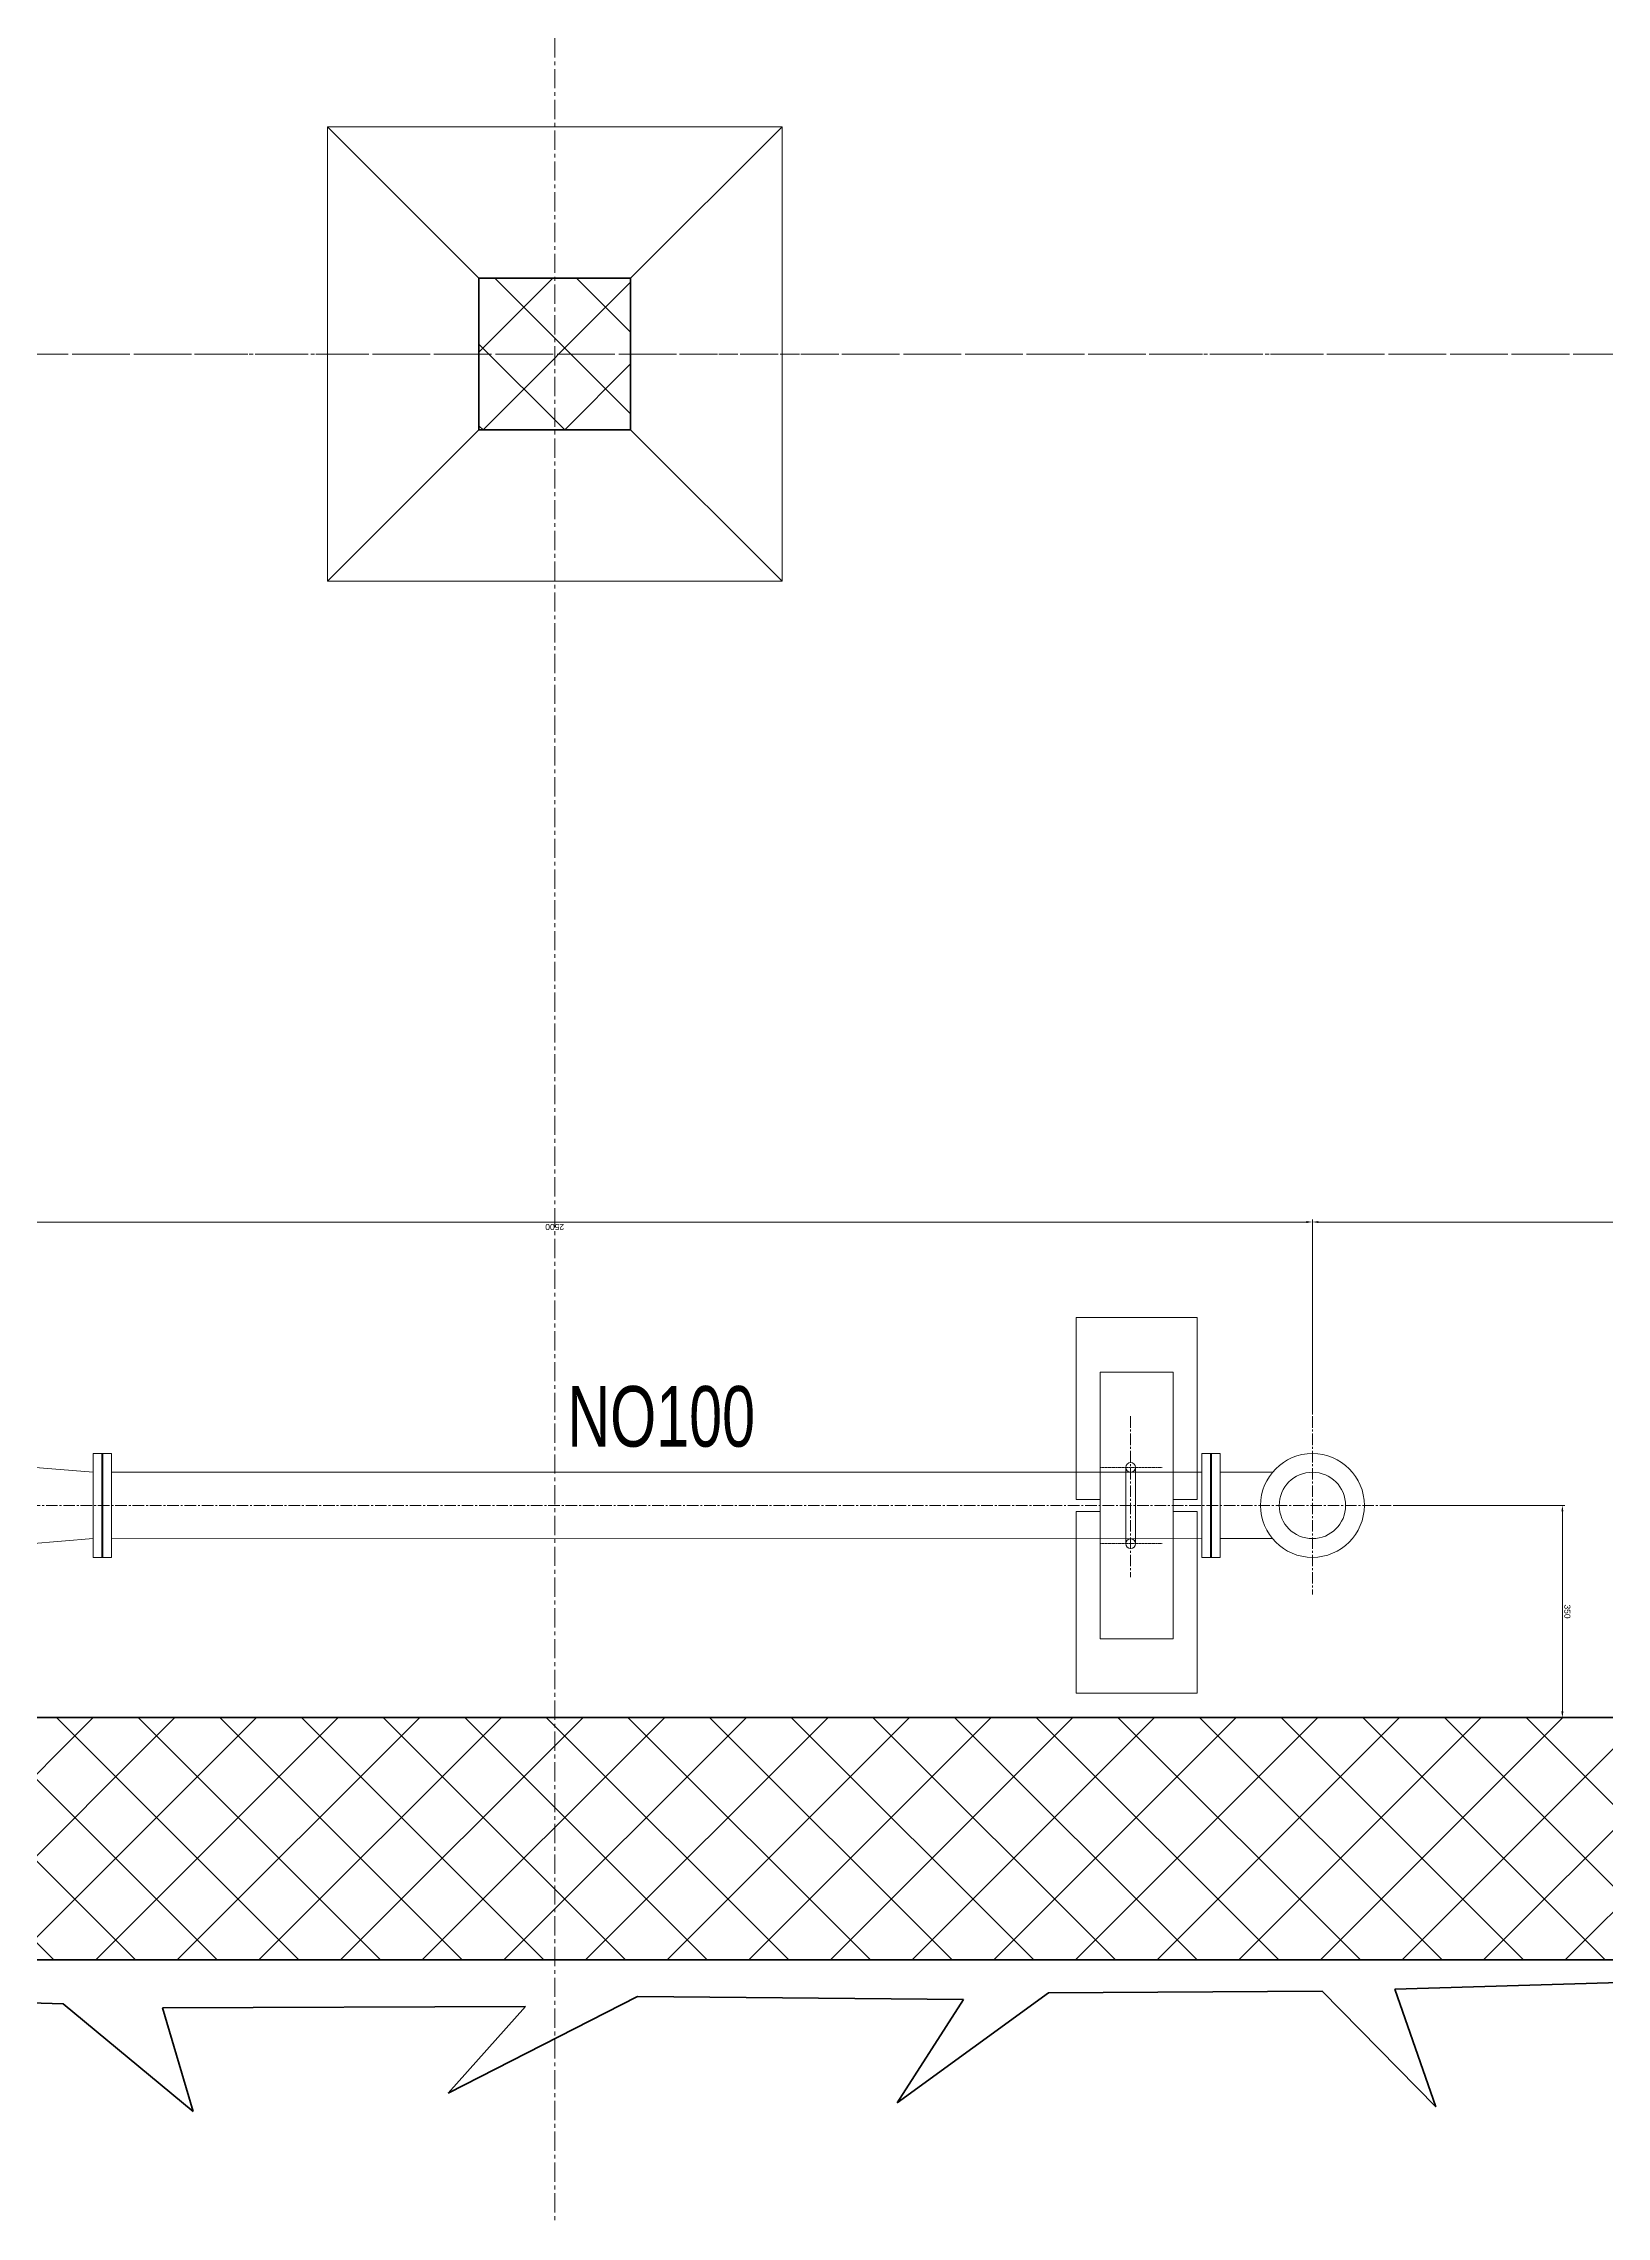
# Model space of a CAD drawing. Header units: millimetres. Extents: x 47631 to 558803, y 29659 to 315570.
# Drawn here: x 505963 to 508542, y 300876 to 304462 of the extents above; entities that cross this region are included whole.
import ezdxf

# ---------------------------------------------------------------- set-up
doc = ezdxf.new("R2010")
doc.units = ezdxf.units.MM
for name, pattern in [('GP kota 13.83_20.63_22.63_PBS_arhitektura$0$CENTER', [50.8, 31.75, -6.35, 6.35, -6.35]), ('GP kota 13.83_20.63_22.63_PBS_strojarstvo_rashladni_sustav$0$CENTER', [2, 1.25, -0.25, 0.25, -0.25]), ('GP kota 13.83_20.63_22.63_PBS_strojarstvo_rashladni_sustav$0$CENTER2', [28.575, 19.05, -3.175, 3.175, -3.175])]:
    doc.linetypes.add(name, pattern=pattern)
doc.styles.add('GP kota 13.83_20.63_22.63_PBS_strojarstvo_rashladni_sustav$0$Arial', font='arial.ttf')
doc.styles.add('GP kota 13.83_20.63_22.63_PBS_strojarstvo_rashladni_sustav$0$SIMPLEXCE', font='arial.ttf', dxfattribs={"width": 0.9, "height": 100})

msp = doc.modelspace()

# ---------------------------------------------------------------- linework, layer by layer
at = {"color": 2, "linetype": 'GP kota 13.83_20.63_22.63_PBS_arhitektura$0$CENTER', "lineweight": 18}
for p, q in [((506806.8, 300019.2), (506806.8, 307999.2)), ((512138.3, 303949.5), (491656.8, 303949.5))]:
    msp.add_line(p, q, dxfattribs=at)
at = {"color": 4, "linetype": 'Continuous', "lineweight": 20}
for p, q in [((507181.8, 304324.5), (506431.8, 304324.5)), ((506431.8, 304324.5), (506431.8, 303574.5)), ((506681.8, 304074.5), (506431.8, 304324.5)), ((506931.8, 304074.5), (507181.8, 304324.5)), ((507181.8, 303574.5), (507181.8, 304324.5)), ((506681.8, 303824.5), (506431.8, 303574.5)), ((506931.8, 303824.5), (507181.8, 303574.5)), ((506431.8, 303574.5), (507181.8, 303574.5))]:
    msp.add_line(p, q, dxfattribs=at)
at = {"color": 3, "linetype": 'Continuous', "lineweight": 40}
for p, q in [((506931.8, 304074.5), (506681.8, 304074.5)), ((506681.8, 304074.5), (506681.8, 303824.5)), ((506931.8, 303824.5), (506931.8, 304074.5)), ((506681.8, 303824.5), (506931.8, 303824.5)), ((510156.8, 301699.5), (491656.8, 301699.5)), ((510556.8, 301299.5), (487956.8, 301299.5))]:
    msp.add_line(p, q, dxfattribs=at)
at = {"color": 8, "linetype": 'Continuous', "lineweight": 5}
for p, q in [((506803.8, 304074.5), (506681.8, 303952.5)), ((506931.8, 304067.8), (506688.5, 303824.5)), ((506707.9, 304074.5), (506931.8, 303850.7)), ((506842.6, 304074.5), (506931.8, 303985.4)), ((506681.8, 303966), (506823.2, 303824.5)), ((506931.8, 303933.1), (506823.2, 303824.5)), ((506681.8, 303831.2), (506688.5, 303824.5)), ((505580.6, 301699.5), (505980.6, 301299.5)), ((506045.3, 301699.5), (505645.3, 301299.5)), ((505715.3, 301699.5), (506115.3, 301299.5)), ((506180, 301699.5), (505780, 301299.5)), ((505850, 301699.5), (506250, 301299.5)), ((506314.7, 301699.5), (505914.7, 301299.5)), ((505984.7, 301699.5), (506384.7, 301299.5)), ((506449.4, 301699.5), (506049.4, 301299.5)), ((506119.4, 301699.5), (506519.4, 301299.5)), ((506584.1, 301699.5), (506184.1, 301299.5)), ((506254.1, 301699.5), (506654.1, 301299.5)), ((506718.8, 301699.5), (506318.8, 301299.5)), ((506388.8, 301699.5), (506788.8, 301299.5)), ((506853.5, 301699.5), (506453.5, 301299.5)), ((506523.5, 301699.5), (506923.5, 301299.5)), ((506988.2, 301699.5), (506588.2, 301299.5)), ((506658.2, 301699.5), (507058.2, 301299.5)), ((507122.9, 301699.5), (506722.9, 301299.5)), ((506792.9, 301699.5), (507192.9, 301299.5)), ((507257.6, 301699.5), (506857.6, 301299.5)), ((506927.6, 301699.5), (507327.6, 301299.5)), ((507392.3, 301699.5), (506992.3, 301299.5)), ((507062.3, 301699.5), (507462.3, 301299.5)), ((507527, 301699.5), (507127, 301299.5)), ((507197, 301699.5), (507597, 301299.5)), ((507661.7, 301699.5), (507261.7, 301299.5)), ((507331.7, 301699.5), (507731.7, 301299.5)), ((507796.4, 301699.5), (507396.4, 301299.5)), ((507466.4, 301699.5), (507866.4, 301299.5)), ((507931.1, 301699.5), (507531.1, 301299.5)), ((507601.2, 301699.5), (508001.2, 301299.5)), ((508065.8, 301699.5), (507665.8, 301299.5)), ((507735.9, 301699.5), (508135.9, 301299.5)), ((508200.5, 301699.5), (507800.5, 301299.5)), ((507870.6, 301699.5), (508270.6, 301299.5)), ((508335.2, 301699.5), (507935.2, 301299.5)), ((508005.3, 301699.5), (508405.3, 301299.5)), ((508469.9, 301699.5), (508069.9, 301299.5)), ((508140, 301699.5), (508540, 301299.5)), ((508604.6, 301699.5), (508204.6, 301299.5)), ((508274.7, 301699.5), (508674.7, 301299.5)), ((508739.3, 301699.5), (508339.3, 301299.5)), ((508409.4, 301699.5), (508809.4, 301299.5)), ((508874, 301699.5), (508474, 301299.5))]:
    msp.add_line(p, q, dxfattribs=at)
at = {"color": 4, "linetype": 'GP kota 13.83_20.63_22.63_PBS_strojarstvo_rashladni_sustav$0$CENTER', "lineweight": 9, "ltscale": 50}
msp.add_line((487612.7, 303949.5), (510900.9, 303949.5), dxfattribs=at)
at = {"color": 5, "linetype": 'Continuous', "lineweight": 20}
for p, q in [((505566.8, 302517.2), (508046.8, 302517.2)), ((508056.8, 302199.8), (508056.8, 302521.2)), ((508056.8, 302199.8), (508056.8, 302521.2)), ((508066.8, 302517.2), (510146.8, 302517.2)), ((508189.8, 302049.5), (508473.2, 302049.5)), ((508469.2, 301709.5), (508469.2, 302039.5)), ((508059.8, 301699.5), (508473.2, 301699.5))]:
    msp.add_line(p, q, dxfattribs=at)
at = {"color": 1, "linetype": 'Continuous', "lineweight": 15}
for p, q in [((507666.8, 302359.5), (507866.8, 302359.5)), ((507666.8, 302059.5), (507666.8, 302359.5)), ((507866.8, 302059.5), (507866.8, 302359.5)), ((507706.8, 302269.5), (507706.8, 301829.5)), ((507826.8, 302269.5), (507706.8, 302269.5)), ((507826.8, 302269.5), (507826.8, 301829.5)), ((505740.7, 302129.3), (506045.5, 302104.3)), ((506045.5, 302135.3), (506045.5, 301974.3)), ((506045.5, 302135.3), (506059.7, 302135.3)), ((506059.7, 302135.3), (506059.7, 301974.3)), ((506059.7, 302135.3), (506059.7, 302049.5)), ((506061.3, 302135.3), (506059.7, 302135.3)), ((506061.3, 302124.8), (506061.3, 302135.3)), ((506075.5, 302135.3), (506061.3, 302135.3)), ((506061.3, 302049.5), (506061.3, 302135.3)), ((506061.3, 301963.8), (506061.3, 302124.8)), ((506075.5, 301963.8), (506075.5, 302135.3)), ((507748.8, 301986.5), (507748.8, 302112.2)), ((507764.8, 301986.5), (507764.8, 302112.2)), ((507874.3, 302135.3), (507874.3, 301974.3)), ((507874.3, 302135.3), (507888.6, 302135.3)), ((507888.6, 302135.3), (507888.6, 301974.3)), ((507888.6, 302135.3), (507888.6, 302049.5)), ((507890.1, 302135.3), (507888.6, 302135.3)), ((507890.1, 302124.8), (507890.1, 302135.3)), ((507904.4, 302135.3), (507890.1, 302135.3)), ((507890.1, 302049.5), (507890.1, 302135.3)), ((507890.1, 301963.8), (507890.1, 302124.8)), ((507904.4, 301963.8), (507904.4, 302135.3)), ((507874.3, 302104.2), (506075.5, 302104.3)), ((507904.4, 302104.2), (507990.7, 302104.2)), ((506059.7, 302049.5), (506059.7, 301963.8)), ((506061.3, 301963.8), (506061.3, 302049.5)), ((507706.8, 302059.5), (507666.8, 302059.5)), ((507666.8, 302039.5), (507666.8, 301739.5)), ((507706.8, 302039.5), (507666.8, 302039.5)), ((507826.8, 302059.5), (507866.8, 302059.5)), ((507826.8, 302039.5), (507866.8, 302039.5)), ((507866.8, 302039.5), (507866.8, 301739.5)), ((507888.6, 302049.5), (507888.6, 301963.8)), ((507890.1, 301963.8), (507890.1, 302049.5)), ((505740.7, 301969.8), (506045.5, 301994.8)), ((506045.5, 301974.3), (506045.5, 301963.8)), ((506059.7, 301974.3), (506059.7, 301963.8)), ((507874.3, 301994.5), (506075.5, 301994.8)), ((507874.3, 301974.3), (507874.3, 301963.8)), ((507888.6, 301974.3), (507888.6, 301963.8)), ((507904.4, 301994.9), (507990.7, 301994.9)), ((506045.5, 301963.8), (506059.7, 301963.8)), ((506061.3, 301963.8), (506059.7, 301963.8)), ((506075.5, 301963.8), (506061.3, 301963.8)), ((507874.3, 301963.8), (507888.6, 301963.8)), ((507890.1, 301963.8), (507888.6, 301963.8)), ((507904.4, 301963.8), (507890.1, 301963.8)), ((507826.8, 301829.5), (507706.8, 301829.5)), ((507666.8, 301739.5), (507866.8, 301739.5))]:
    msp.add_line(p, q, dxfattribs=at)
at = {"color": 4, "linetype": 'GP kota 13.83_20.63_22.63_PBS_strojarstvo_rashladni_sustav$0$CENTER2', "lineweight": 9}
for p, q in [((507756.8, 302196.8), (507756.8, 301931.4)), ((508056.8, 302196.8), (508056.8, 301902.3)), ((508186.8, 302049.5), (495468, 302049.5))]:
    msp.add_line(p, q, dxfattribs=at)
at = {"color": 4, "linetype": 'GP kota 13.83_20.63_22.63_PBS_strojarstvo_rashladni_sustav$0$CENTER', "lineweight": 9}
for p, q in [((507808.9, 302112.2), (507706.8, 302112.2)), ((507808.9, 301986.5), (507706.8, 301986.5))]:
    msp.add_line(p, q, dxfattribs=at)
at = {"color": 1, "linetype": 'Continuous', "lineweight": -3}
msp.add_line((510156.8, 301699.5), (491656.8, 301699.5), dxfattribs=at)
at = {"color": 253, "linetype": 'Continuous', "lineweight": 35}
for p, q in [((507621.6, 301245.1), (508073.1, 301248)), ((508073.1, 301248), (508260.6, 301056.9)), ((508192.7, 301251.1), (508720.5, 301266.7)), ((508260.6, 301056.9), (508192.7, 301251.1)), ((505473.2, 301242.2), (505995.5, 301226.9)), ((505995.5, 301226.9), (506210.2, 301049.3)), ((506159.6, 301220.7), (506758.6, 301222.9)), ((506210.2, 301049.3), (506159.6, 301220.7)), ((506631, 301079.6), (506943.5, 301239)), ((506758.6, 301222.9), (506631, 301079.6)), ((506943.5, 301239), (507481.4, 301234.5)), ((507371.6, 301063.6), (507621.6, 301245.1)), ((507481.4, 301234.5), (507371.6, 301063.6))]:
    msp.add_line(p, q, dxfattribs=at)
at = {"color": 1, "linetype": 'Continuous', "lineweight": 15}
for centre, radius in [((507756.8, 302112.2), 8), ((508056.8, 302049.5), 85.7), ((508056.8, 302049.5), 54.8), ((507756.8, 301986.5), 8)]:
    msp.add_circle(centre, radius, dxfattribs=at)
at = {"color": 5, "linetype": 'Continuous', "lineweight": 20}
for points in [[(508046.8, 302518.8), (508046.8, 302515.5), (508056.8, 302517.2)], [(508066.8, 302518.8), (508066.8, 302515.5), (508056.8, 302517.2)], [(508467.5, 302039.5), (508470.9, 302039.5), (508469.2, 302049.5)], [(508467.5, 301709.5), (508470.9, 301709.5), (508469.2, 301699.5)]]:
    msp.add_solid(points, dxfattribs=at)

# ---------------------------------------------------------------- texts
at = {"color": 5, "linetype": 'Continuous', "lineweight": 20, "style": 'GP kota 13.83_20.63_22.63_PBS_strojarstvo_rashladni_sustav$0$Arial'}
for s, rotation, p in [('2500', 180, (506822.2, 302514)), ('350', 270, (508472.4, 301886.1))]:
    msp.add_text(s, height=10, rotation=rotation, dxfattribs=at).set_placement(p)
at = {"color": 7, "linetype": 'Continuous', "lineweight": 20, "style": 'GP kota 13.83_20.63_22.63_PBS_strojarstvo_rashladni_sustav$0$SIMPLEXCE', "width": 0.7}
msp.add_text('NO100', height=100, dxfattribs=at).set_placement((506827.5, 302146.5))

doc.saveas('drawing.dxf')
